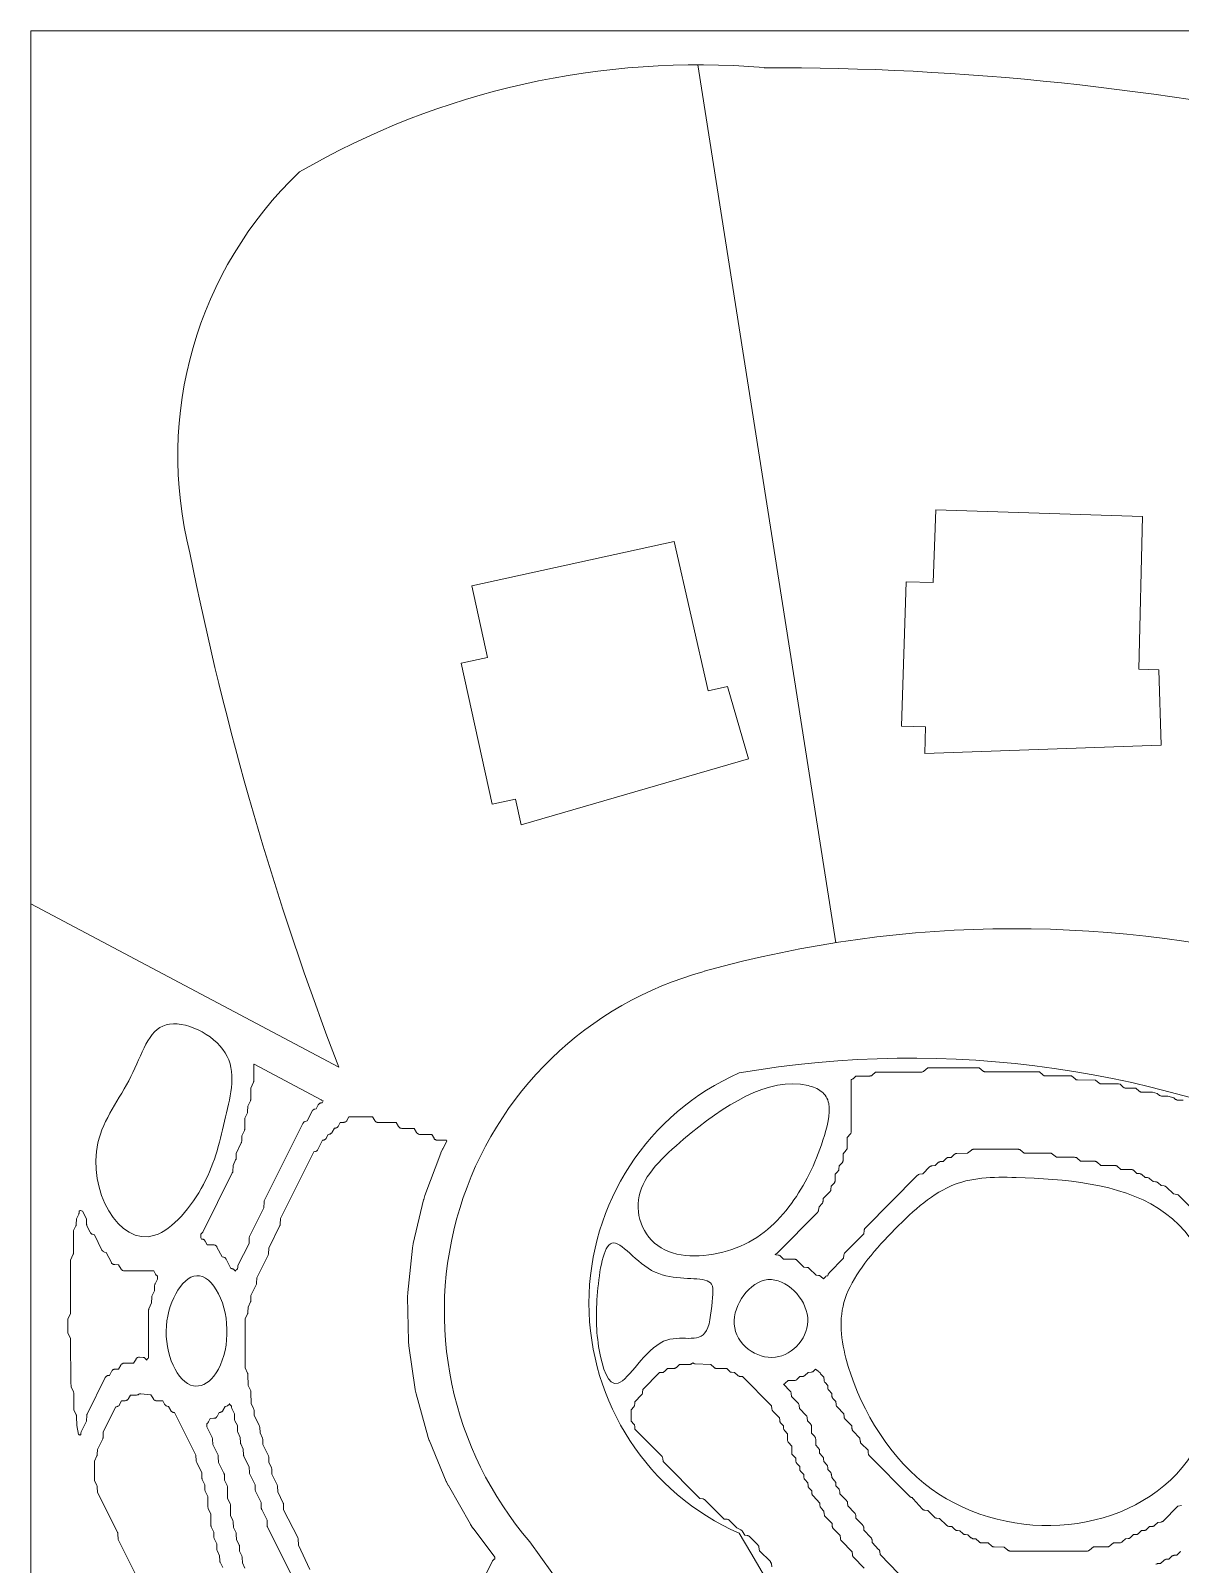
# Model space of a CAD drawing. Header units: inches. Extents: x 36 to 190, y -75 to 56.
# Drawn here: x 36.25 to 43.85, y 45.76 to 55.9 of the extents above; entities that cross this region are included whole.
import ezdxf

# ---------------------------------------------------------------- set-up
doc = ezdxf.new("R2010")
doc.units = ezdxf.units.IN
for name, color, linetype, lineweight in [('01_ORIGINAL_CAD', 7, 'Continuous', 20), ('02_APPROVED_PDF_OUTLINES', 7, 'Continuous', 15), ('03_ADDED_AREAS_SAME_COMPOSITION', 7, 'Continuous', 15)]:
    doc.layers.add(name, color=color, linetype=linetype, lineweight=lineweight)

# ---------------------------------------------------------------- blocks, each defined once
blk = doc.blocks.new('01_SCALLOP')
at = {"layer": '01_ORIGINAL_CAD'}
for p, q in [((36.248, 17.906), (36.248, 55.9)), ((36.248, 55.9), (71.442, 55.9))]:
    blk.add_line(p, q, dxfattribs=at)
for points in [[(40.658, 55.675), (41.569, 49.871)], [(38.284, 49.049), (36.248, 50.129)]]:
    blk.add_lwpolyline(points, dxfattribs=at)
for points in [[(43.572, 51.68), (43.598, 52.69), (42.23, 52.734), (42.214, 52.252), (42.035, 52.258), (42.004, 51.303), (42.163, 51.298), (42.158, 51.123), (43.721, 51.177), (43.704, 51.675)], [(40.725, 51.537), (40.502, 52.523), (39.164, 52.23), (39.268, 51.758), (39.093, 51.72), (39.298, 50.787), (39.453, 50.821), (39.491, 50.65), (40.993, 51.087), (40.853, 51.565)]]:
    blk.add_lwpolyline(points, close=True, dxfattribs=at)
blk.add_lwpolyline([(44.283, 37.084, 0.090917), (40.931, 45.968, -0.652582), (40.931, 49.011, -0.158741), (45.004, 48.425, -0.098355), (47.824, 46.203), (47.755, 46.078)], format="xyb", dxfattribs=at)
for centre, radius, start, end in [((40.658, 50.423), 5.252, 85.2142, 120.0956), ((41.139, 37.317), 18.339, 65.5622, 90.1344), ((39.813, 53.089), 2.593, 133.6015, 194.2753), ((57.911, 56.571), 21.019, 191.3089, 200.9684), ((42.751, 42.34), 7.624, 44.2289, 105.6047), ((41.312, 47.434), 2.33, 105.2161, 220.7715), ((22.064, 33.195), 21.619, 354.0583, 36.0319)]:
    blk.add_arc(centre, radius, start, end, dxfattribs=at)
at = {"layer": '02_APPROVED_PDF_OUTLINES'}
for points in [[(43.933, 48.105), (43.838, 48.201), (43.835, 48.203), (43.833, 48.205), (43.83, 48.206), (43.827, 48.207), (43.824, 48.208), (43.801, 48.211), (43.756, 48.257), (43.753, 48.259), (43.75, 48.261), (43.747, 48.262), (43.744, 48.263), (43.74, 48.264), (43.72, 48.266), (43.7, 48.285), (43.697, 48.287), (43.694, 48.289), (43.69, 48.291), (43.687, 48.292), (43.683, 48.292), (43.667, 48.293), (43.646, 48.312), (43.644, 48.314), (43.641, 48.316), (43.637, 48.318), (43.634, 48.318), (43.63, 48.319), (43.614, 48.32), (43.593, 48.339), (43.591, 48.341), (43.587, 48.343), (43.584, 48.344), (43.581, 48.345), (43.577, 48.346), (43.56, 48.346), (43.54, 48.366), (43.538, 48.368), (43.535, 48.369), (43.532, 48.371), (43.529, 48.372), (43.526, 48.372), (43.523, 48.372), (43.453, 48.373), (43.43, 48.394), (43.428, 48.396), (43.426, 48.397), (43.423, 48.398), (43.42, 48.399), (43.417, 48.4), (43.414, 48.4), (43.321, 48.4), (43.298, 48.421), (43.295, 48.422), (43.293, 48.424), (43.29, 48.425), (43.287, 48.426), (43.284, 48.427), (43.281, 48.427), (43.188, 48.427), (43.165, 48.447), (43.163, 48.449), (43.16, 48.451), (43.157, 48.452), (43.154, 48.453), (43.151, 48.453), (43.148, 48.454), (43.028, 48.454), (43.002, 48.475), (42.999, 48.477), (42.996, 48.478), (42.993, 48.48), (42.989, 48.48), (42.986, 48.481), (42.815, 48.48), (42.789, 48.502), (42.787, 48.504), (42.784, 48.505), (42.78, 48.506), (42.777, 48.507), (42.774, 48.507), (42.482, 48.507), (42.478, 48.507), (42.475, 48.506), (42.472, 48.505), (42.469, 48.503), (42.466, 48.501), (42.44, 48.48), (42.369, 48.479), (42.366, 48.479), (42.363, 48.478), (42.36, 48.477), (42.358, 48.476), (42.355, 48.474), (42.353, 48.472), (42.332, 48.453), (42.316, 48.452), (42.312, 48.452), (42.309, 48.451), (42.305, 48.449), (42.302, 48.447), (42.299, 48.445), (42.279, 48.426), (42.263, 48.425), (42.259, 48.425), (42.256, 48.424), (42.252, 48.422), (42.249, 48.421), (42.246, 48.418), (42.226, 48.399), (42.206, 48.397), (42.202, 48.396), (42.199, 48.395), (42.196, 48.394), (42.193, 48.392), (42.19, 48.39), (42.145, 48.344), (42.123, 48.341), (42.119, 48.34), (42.116, 48.339), (42.114, 48.338), (42.111, 48.336), (42.108, 48.334), (41.764, 47.985), (41.762, 47.982), (41.76, 47.98), (41.759, 47.977), (41.758, 47.974), (41.757, 47.97), (41.754, 47.947), (41.63, 47.821), (41.627, 47.819), (41.626, 47.816), (41.624, 47.813), (41.623, 47.809), (41.623, 47.806), (41.621, 47.786), (41.526, 47.689), (41.523, 47.686), (41.521, 47.683), (41.52, 47.68), (41.519, 47.676), (41.518, 47.672), (41.516, 47.671), (41.513, 47.671), (41.51, 47.67), (41.507, 47.668), (41.504, 47.667), (41.502, 47.664), (41.488, 47.65), (41.471, 47.666), (41.468, 47.668), (41.465, 47.67), (41.462, 47.672), (41.458, 47.673), (41.455, 47.673), (41.439, 47.674), (41.394, 47.718), (41.392, 47.72), (41.389, 47.722), (41.386, 47.724), (41.382, 47.725), (41.379, 47.725), (41.359, 47.727), (41.312, 47.773), (41.309, 47.775), (41.307, 47.777), (41.304, 47.778), (41.301, 47.779), (41.298, 47.78), (41.295, 47.78), (41.225, 47.781), (41.205, 47.8), (41.203, 47.802), (41.199, 47.804), (41.196, 47.806), (41.193, 47.807), (41.189, 47.807), (41.173, 47.808), (41.169, 47.812), (41.169, 47.813), (41.171, 47.814), (41.174, 47.814), (41.177, 47.816), (41.18, 47.817), (41.182, 47.819), (41.184, 47.821), (41.449, 48.089), (41.451, 48.092), (41.453, 48.094), (41.454, 48.097), (41.455, 48.1), (41.456, 48.103), (41.459, 48.127), (41.479, 48.148), (41.481, 48.151), (41.483, 48.154), (41.485, 48.157), (41.485, 48.161), (41.486, 48.164), (41.487, 48.181), (41.53, 48.226), (41.533, 48.228), (41.534, 48.231), (41.536, 48.235), (41.537, 48.238), (41.537, 48.241), (41.539, 48.262), (41.559, 48.283), (41.561, 48.285), (41.562, 48.287), (41.563, 48.29), (41.564, 48.293), (41.565, 48.296), (41.565, 48.299), (41.566, 48.342), (41.583, 48.36), (41.585, 48.363), (41.587, 48.366), (41.589, 48.369), (41.59, 48.372), (41.59, 48.375), (41.592, 48.396), (41.611, 48.417), (41.613, 48.419), (41.615, 48.422), (41.616, 48.424), (41.617, 48.427), (41.618, 48.43), (41.618, 48.433), (41.619, 48.477), (41.639, 48.501), (41.641, 48.504), (41.643, 48.507), (41.644, 48.51), (41.645, 48.514), (41.645, 48.517), (41.645, 48.585), (41.666, 48.608), (41.668, 48.611), (41.669, 48.614), (41.671, 48.618), (41.671, 48.621), (41.672, 48.625), (41.671, 48.966), (41.673, 48.967), (41.676, 48.968), (41.679, 48.969), (41.681, 48.971), (41.684, 48.973), (41.701, 48.99), (41.794, 48.99), (41.797, 48.991), (41.799, 48.991), (41.802, 48.992), (41.805, 48.993), (41.808, 48.995), (41.81, 48.997), (41.833, 49.017), (42.136, 49.017), (42.139, 49.017), (42.142, 49.018), (42.146, 49.019), (42.149, 49.021), (42.151, 49.023), (42.177, 49.044), (42.518, 49.044), (42.544, 49.023), (42.547, 49.021), (42.55, 49.02), (42.553, 49.019), (42.557, 49.018), (42.56, 49.018), (42.916, 49.018), (42.939, 48.998), (42.941, 48.996), (42.944, 48.994), (42.947, 48.993), (42.949, 48.992), (42.952, 48.992), (42.955, 48.991), (43.128, 48.991), (43.151, 48.971), (43.154, 48.969), (43.156, 48.968), (43.159, 48.966), (43.162, 48.965), (43.165, 48.965), (43.168, 48.965), (43.286, 48.964), (43.311, 48.944), (43.314, 48.942), (43.317, 48.94), (43.32, 48.939), (43.324, 48.938), (43.327, 48.938), (43.438, 48.938), (43.449, 48.936), (43.47, 48.917), (43.473, 48.915), (43.476, 48.913), (43.479, 48.912), (43.483, 48.911), (43.486, 48.911), (43.553, 48.911), (43.576, 48.891), (43.579, 48.889), (43.581, 48.887), (43.584, 48.886), (43.587, 48.885), (43.59, 48.885), (43.593, 48.884), (43.664, 48.884), (43.694, 48.876), (43.71, 48.863), (43.712, 48.861), (43.715, 48.86), (43.719, 48.859), (43.722, 48.858), (43.725, 48.858), (43.765, 48.857), (43.803, 48.847), (43.816, 48.836), (43.819, 48.835), (43.822, 48.833), (43.825, 48.832), (43.828, 48.831), (43.832, 48.831), (43.865, 48.831)], [(43.85, 45.847), (43.847, 45.845), (43.844, 45.843), (43.824, 45.824), (43.807, 45.823), (43.804, 45.822), (43.8, 45.822), (43.797, 45.82), (43.794, 45.818), (43.791, 45.816), (43.771, 45.797), (43.754, 45.796), (43.751, 45.796), (43.747, 45.795), (43.744, 45.793), (43.741, 45.791), (43.738, 45.789), (43.717, 45.769), (43.697, 45.768), (43.694, 45.767), (43.691, 45.766), (43.687, 45.765), (43.685, 45.763)], [(41.985, 45.703), (41.862, 45.827), (41.86, 45.847), (41.86, 45.85), (41.859, 45.853), (41.858, 45.857), (41.856, 45.859), (41.853, 45.862), (41.809, 45.907), (41.809, 45.924), (41.808, 45.927), (41.808, 45.929), (41.807, 45.932), (41.805, 45.935), (41.804, 45.937), (41.802, 45.94), (41.756, 45.988), (41.754, 46.008), (41.753, 46.011), (41.752, 46.014), (41.751, 46.017), (41.749, 46.02), (41.747, 46.023), (41.703, 46.068), (41.701, 46.088), (41.7, 46.092), (41.699, 46.095), (41.698, 46.098), (41.696, 46.101), (41.694, 46.103), (41.649, 46.149), (41.648, 46.169), (41.647, 46.172), (41.646, 46.175), (41.645, 46.178), (41.643, 46.181), (41.64, 46.184), (41.596, 46.229), (41.596, 46.245), (41.595, 46.249), (41.594, 46.252), (41.593, 46.256), (41.591, 46.259), (41.589, 46.261), (41.57, 46.282), (41.569, 46.299), (41.569, 46.303), (41.568, 46.306), (41.566, 46.309), (41.565, 46.312), (41.562, 46.315), (41.543, 46.336), (41.541, 46.356), (41.54, 46.36), (41.539, 46.363), (41.538, 46.366), (41.536, 46.369), (41.534, 46.372), (41.517, 46.39), (41.516, 46.406), (41.515, 46.41), (41.514, 46.413), (41.513, 46.417), (41.511, 46.42), (41.509, 46.422), (41.49, 46.443), (41.489, 46.46), (41.489, 46.464), (41.488, 46.467), (41.486, 46.47), (41.485, 46.473), (41.482, 46.476), (41.463, 46.497), (41.461, 46.517), (41.461, 46.521), (41.46, 46.524), (41.458, 46.527), (41.456, 46.53), (41.454, 46.533), (41.437, 46.55), (41.437, 46.591), (41.436, 46.594), (41.436, 46.598), (41.434, 46.601), (41.433, 46.604), (41.43, 46.607), (41.41, 46.63), (41.409, 46.674), (41.409, 46.677), (41.408, 46.68), (41.407, 46.683), (41.406, 46.686), (41.404, 46.688), (41.402, 46.691), (41.383, 46.712), (41.381, 46.732), (41.38, 46.735), (41.379, 46.739), (41.378, 46.742), (41.376, 46.745), (41.374, 46.747), (41.33, 46.793), (41.328, 46.813), (41.327, 46.816), (41.326, 46.819), (41.325, 46.822), (41.323, 46.825), (41.321, 46.828), (41.276, 46.873), (41.275, 46.893), (41.274, 46.896), (41.273, 46.9), (41.272, 46.903), (41.27, 46.906), (41.267, 46.908), (41.224, 46.953), (41.224, 46.953), (41.225, 46.953), (41.228, 46.954), (41.231, 46.956), (41.234, 46.958), (41.236, 46.96), (41.254, 46.977), (41.296, 46.978), (41.299, 46.978), (41.302, 46.979), (41.305, 46.98), (41.308, 46.981), (41.311, 46.983), (41.313, 46.985), (41.333, 47.004), (41.35, 47.005), (41.353, 47.005), (41.357, 47.006), (41.36, 47.008), (41.363, 47.009), (41.366, 47.012), (41.387, 47.031), (41.407, 47.033), (41.41, 47.034), (41.413, 47.035), (41.417, 47.036), (41.419, 47.038), (41.422, 47.04), (41.436, 47.054), (41.453, 47.039), (41.455, 47.036), (41.458, 47.035), (41.461, 47.033), (41.465, 47.032), (41.465, 47.032), (41.466, 47.029), (41.467, 47.026), (41.468, 47.023), (41.47, 47.02), (41.472, 47.018), (41.49, 47), (41.492, 46.98), (41.492, 46.976), (41.493, 46.973), (41.494, 46.97), (41.496, 46.967), (41.499, 46.964), (41.516, 46.946), (41.517, 46.93), (41.517, 46.926), (41.518, 46.923), (41.519, 46.919), (41.521, 46.916), (41.523, 46.914), (41.543, 46.893), (41.543, 46.876), (41.544, 46.872), (41.545, 46.869), (41.546, 46.866), (41.548, 46.863), (41.55, 46.86), (41.57, 46.839), (41.571, 46.819), (41.572, 46.815), (41.573, 46.812), (41.574, 46.809), (41.576, 46.806), (41.579, 46.803), (41.623, 46.758), (41.625, 46.738), (41.625, 46.735), (41.626, 46.731), (41.628, 46.728), (41.63, 46.725), (41.632, 46.723), (41.676, 46.678), (41.676, 46.661), (41.677, 46.658), (41.677, 46.655), (41.678, 46.653), (41.68, 46.65), (41.681, 46.647), (41.683, 46.645), (41.729, 46.597), (41.731, 46.577), (41.732, 46.574), (41.733, 46.571), (41.734, 46.567), (41.736, 46.564), (41.738, 46.562), (41.783, 46.517), (41.784, 46.497), (41.785, 46.493), (41.786, 46.49), (41.787, 46.487), (41.789, 46.484), (41.792, 46.481), (42.059, 46.211), (42.062, 46.209), (42.065, 46.207), (42.068, 46.205), (42.071, 46.204), (42.075, 46.204), (42.076, 46.204), (42.076, 46.203), (42.077, 46.2), (42.079, 46.198), (42.081, 46.195), (42.141, 46.129), (42.143, 46.127), (42.145, 46.125), (42.148, 46.124), (42.151, 46.123), (42.154, 46.122), (42.157, 46.121), (42.177, 46.119), (42.221, 46.075), (42.224, 46.073), (42.227, 46.071), (42.23, 46.069), (42.233, 46.068), (42.237, 46.068), (42.256, 46.066), (42.301, 46.021), (42.304, 46.019), (42.307, 46.017), (42.31, 46.016), (42.313, 46.015), (42.316, 46.014), (42.336, 46.012), (42.357, 45.993), (42.36, 45.99), (42.363, 45.988), (42.366, 45.987), (42.37, 45.986), (42.373, 45.986), (42.39, 45.985), (42.41, 45.966), (42.413, 45.963), (42.416, 45.962), (42.419, 45.96), (42.423, 45.959), (42.426, 45.959), (42.443, 45.958), (42.463, 45.939), (42.466, 45.937), (42.469, 45.935), (42.473, 45.933), (42.476, 45.932), (42.48, 45.932), (42.496, 45.931), (42.517, 45.912), (42.519, 45.91), (42.522, 45.908), (42.524, 45.907), (42.527, 45.906), (42.53, 45.906), (42.533, 45.905), (42.577, 45.904), (42.6, 45.884), (42.602, 45.882), (42.605, 45.881), (42.607, 45.879), (42.61, 45.878), (42.613, 45.878), (42.616, 45.878), (42.683, 45.877), (42.706, 45.857), (42.708, 45.855), (42.711, 45.854), (42.714, 45.852), (42.717, 45.852), (42.72, 45.851), (42.723, 45.851), (43.23, 45.851), (43.233, 45.851), (43.237, 45.852), (43.24, 45.853), (43.243, 45.855), (43.246, 45.857), (43.272, 45.878), (43.366, 45.878), (43.369, 45.878), (43.372, 45.879), (43.374, 45.88), (43.377, 45.881), (43.38, 45.883), (43.382, 45.885), (43.405, 45.905), (43.448, 45.906), (43.452, 45.906), (43.455, 45.907), (43.457, 45.908), (43.46, 45.909), (43.463, 45.911), (43.465, 45.913), (43.485, 45.932), (43.502, 45.933), (43.506, 45.933), (43.509, 45.934), (43.512, 45.936), (43.515, 45.937), (43.518, 45.94), (43.538, 45.959), (43.555, 45.96), (43.559, 45.96), (43.562, 45.961), (43.565, 45.962), (43.568, 45.964), (43.571, 45.967), (43.591, 45.986), (43.608, 45.987), (43.612, 45.987), (43.615, 45.988), (43.618, 45.989), (43.621, 45.991), (43.624, 45.993), (43.644, 46.013), (43.661, 46.013), (43.665, 46.014), (43.668, 46.015), (43.671, 46.016), (43.675, 46.018), (43.677, 46.02), (43.698, 46.04), (43.718, 46.042), (43.721, 46.042), (43.725, 46.043), (43.728, 46.045), (43.731, 46.047), (43.733, 46.049), (43.831, 46.148), (43.854, 46.151)], [(41.146, 45.746), (41.144, 45.766), (41.143, 45.769), (41.142, 45.772), (41.141, 45.775), (41.139, 45.778), (41.137, 45.781), (41.065, 45.853), (41.062, 45.876), (41.061, 45.88), (41.06, 45.883), (41.059, 45.886), (41.057, 45.888), (41.055, 45.891), (41, 45.946), (40.997, 45.949), (40.994, 45.95), (40.991, 45.952), (40.988, 45.953), (40.984, 45.953), (40.968, 45.955), (40.952, 45.981), (40.95, 45.984), (40.948, 45.987), (40.945, 45.989), (40.942, 45.991), (40.915, 46.005), (40.867, 46.053), (40.864, 46.056), (40.861, 46.058), (40.858, 46.059), (40.855, 46.06), (40.851, 46.061), (40.832, 46.062), (40.707, 46.188), (40.705, 46.19), (40.702, 46.192), (40.698, 46.193), (40.695, 46.194), (40.692, 46.195), (40.672, 46.197), (40.428, 46.443), (40.426, 46.463), (40.425, 46.466), (40.424, 46.47), (40.423, 46.473), (40.421, 46.476), (40.419, 46.478), (40.242, 46.657), (40.241, 46.674), (40.241, 46.677), (40.24, 46.681), (40.238, 46.684), (40.237, 46.687), (40.234, 46.69), (40.216, 46.71), (40.216, 46.785), (40.234, 46.805), (40.236, 46.808), (40.238, 46.811), (40.24, 46.814), (40.24, 46.818), (40.241, 46.821), (40.242, 46.838), (40.285, 46.883), (40.288, 46.886), (40.289, 46.888), (40.291, 46.892), (40.292, 46.895), (40.292, 46.898), (40.294, 46.918), (40.405, 47.03), (40.421, 47.031), (40.424, 47.031), (40.428, 47.032), (40.431, 47.034), (40.434, 47.036), (40.437, 47.038), (40.457, 47.057), (40.5, 47.058), (40.503, 47.058), (40.506, 47.059), (40.509, 47.06), (40.512, 47.061), (40.514, 47.063), (40.517, 47.065), (40.536, 47.084), (40.603, 47.084), (40.606, 47.084), (40.61, 47.085), (40.613, 47.086), (40.616, 47.088), (40.619, 47.09), (40.625, 47.095), (40.627, 47.093), (40.629, 47.092), (40.632, 47.09), (40.635, 47.089), (40.638, 47.088), (40.641, 47.088), (40.743, 47.084), (40.766, 47.064), (40.768, 47.062), (40.771, 47.06), (40.774, 47.059), (40.776, 47.058), (40.779, 47.057), (40.782, 47.057), (40.849, 47.057), (40.866, 47.04), (40.868, 47.038), (40.871, 47.036), (40.874, 47.034), (40.878, 47.033), (40.881, 47.033), (40.901, 47.031), (40.922, 47.011), (40.925, 47.009), (40.928, 47.007), (40.931, 47.006), (40.934, 47.005), (40.938, 47.005), (40.954, 47.004), (41.145, 46.811), (41.147, 46.791), (41.147, 46.788), (41.148, 46.785), (41.15, 46.782), (41.152, 46.779), (41.154, 46.776), (41.198, 46.731), (41.199, 46.715), (41.199, 46.711), (41.2, 46.708), (41.201, 46.704), (41.203, 46.701), (41.205, 46.699), (41.224, 46.678), (41.225, 46.661), (41.226, 46.657), (41.227, 46.654), (41.228, 46.651), (41.23, 46.648), (41.232, 46.645), (41.251, 46.625), (41.251, 46.584), (41.251, 46.581), (41.252, 46.577), (41.253, 46.574), (41.255, 46.571), (41.257, 46.568), (41.278, 46.545), (41.279, 46.501), (41.279, 46.498), (41.279, 46.495), (41.28, 46.492), (41.282, 46.489), (41.283, 46.486), (41.285, 46.484), (41.305, 46.464), (41.305, 46.446), (41.306, 46.443), (41.307, 46.439), (41.308, 46.436), (41.31, 46.433), (41.312, 46.43), (41.331, 46.41), (41.332, 46.393), (41.332, 46.389), (41.333, 46.386), (41.335, 46.383), (41.336, 46.379), (41.339, 46.377), (41.358, 46.356), (41.359, 46.339), (41.359, 46.336), (41.36, 46.332), (41.361, 46.329), (41.363, 46.326), (41.365, 46.323), (41.385, 46.302), (41.387, 46.282), (41.387, 46.278), (41.388, 46.275), (41.39, 46.272), (41.391, 46.269), (41.394, 46.266), (41.411, 46.249), (41.412, 46.232), (41.412, 46.229), (41.413, 46.226), (41.414, 46.223), (41.415, 46.22), (41.417, 46.218), (41.419, 46.215), (41.464, 46.168), (41.465, 46.151), (41.466, 46.148), (41.466, 46.144), (41.468, 46.141), (41.47, 46.138), (41.472, 46.135), (41.491, 46.114), (41.493, 46.094), (41.494, 46.091), (41.495, 46.087), (41.496, 46.084), (41.498, 46.081), (41.5, 46.079), (41.545, 46.033), (41.546, 46.013), (41.547, 46.01), (41.548, 46.007), (41.549, 46.004), (41.551, 46.001), (41.554, 45.998), (41.598, 45.953), (41.6, 45.933), (41.6, 45.93), (41.601, 45.926), (41.603, 45.923), (41.605, 45.92), (41.607, 45.918), (41.678, 45.846), (41.68, 45.826), (41.68, 45.822), (41.681, 45.819), (41.683, 45.816), (41.684, 45.813), (41.687, 45.81), (41.758, 45.738)]]:
    blk.add_lwpolyline(points, dxfattribs=at)
for points, knots in [([(41.386, 48.927), (41.418, 48.92), (41.45, 48.908), (41.474, 48.889), (41.499, 48.869), (41.516, 48.842), (41.523, 48.808), (41.537, 48.741), (41.513, 48.65), (41.485, 48.566), (41.433, 48.406), (41.364, 48.268), (41.277, 48.149), (41.184, 48.021), (41.07, 47.915), (40.911, 47.854), (40.76, 47.796), (40.569, 47.778), (40.44, 47.841), (40.305, 47.907), (40.24, 48.061), (40.269, 48.198), (40.299, 48.337), (40.428, 48.458), (40.564, 48.573), (40.828, 48.795), (41.124, 48.991), (41.386, 48.927)], [0, 0, 0, 0, 0.030727, 0.030727, 0.030727, 0.06302, 0.06302, 0.06302, 0.126943, 0.126943, 0.126943, 0.247056, 0.247056, 0.247056, 0.374817, 0.374817, 0.374817, 0.495961, 0.495961, 0.495961, 0.622813, 0.622813, 0.622813, 0.751374, 0.751374, 0.751374, 1, 1, 1, 1]), ([(42.152, 46.299), (41.894, 46.507), (41.713, 46.832), (41.637, 47.125), (41.599, 47.27), (41.587, 47.408), (41.641, 47.546), (41.694, 47.685), (41.813, 47.825), (41.937, 47.954), (42.062, 48.083), (42.191, 48.202), (42.327, 48.262), (42.462, 48.322), (42.604, 48.324), (42.762, 48.32), (43.071, 48.311), (43.446, 48.281), (43.702, 48.116), (44.227, 47.778), (44.256, 46.874), (43.859, 46.402), (43.468, 45.935), (42.661, 45.889), (42.152, 46.299)], [0, 0, 0, 0, 0.125755, 0.125755, 0.125755, 0.188473, 0.188473, 0.188473, 0.251474, 0.251474, 0.251474, 0.314646, 0.314646, 0.314646, 0.377599, 0.377599, 0.377599, 0.500406, 0.500406, 0.500406, 0.751841, 0.751841, 0.751841, 1, 1, 1, 1]), ([(40.09, 47.886), (40.151, 47.904), (40.248, 47.753), (40.376, 47.694), (40.497, 47.638), (40.647, 47.664), (40.719, 47.637), (40.736, 47.63), (40.749, 47.62), (40.754, 47.602), (40.76, 47.584), (40.757, 47.558), (40.754, 47.524), (40.748, 47.456), (40.742, 47.357), (40.715, 47.308), (40.665, 47.216), (40.542, 47.287), (40.431, 47.237), (40.31, 47.182), (40.202, 46.984), (40.13, 46.96), (40.064, 46.938), (40.027, 47.065), (40.006, 47.18), (39.984, 47.305), (39.982, 47.418), (39.995, 47.565), (40.007, 47.702), (40.033, 47.869), (40.09, 47.886)], [0, 0, 0, 0, 0.128796, 0.128796, 0.128796, 0.25122, 0.25122, 0.25122, 0.281825, 0.281825, 0.281825, 0.313677, 0.313677, 0.313677, 0.379042, 0.379042, 0.379042, 0.498507, 0.498507, 0.498507, 0.628566, 0.628566, 0.628566, 0.748292, 0.748292, 0.748292, 0.878438, 0.878438, 0.878438, 1, 1, 1, 1]), ([(41.121, 47.645), (41.241, 47.655), (41.373, 47.521), (41.384, 47.394), (41.396, 47.267), (41.289, 47.146), (41.17, 47.132), (41.045, 47.116), (40.907, 47.218), (40.898, 47.351), (40.89, 47.478), (41, 47.634), (41.121, 47.645)], [0, 0, 0, 0, 0.247301, 0.247301, 0.247301, 0.493742, 0.493742, 0.493742, 0.75252, 0.75252, 0.75252, 1, 1, 1, 1])]:
    blk.add_open_spline(points, degree=3, knots=knots, dxfattribs=at)
at = {"layer": '03_ADDED_AREAS_SAME_COMPOSITION'}
for points in [[(37.599, 47.7), (37.597, 47.705), (37.595, 47.707), (37.593, 47.71), (37.591, 47.712), (37.588, 47.714), (37.586, 47.715), (37.583, 47.716), (37.58, 47.717), (37.577, 47.718), (37.571, 47.718), (37.54, 47.78), (37.538, 47.783), (37.536, 47.786), (37.534, 47.788), (37.531, 47.79), (37.528, 47.791), (37.525, 47.793), (37.522, 47.793), (37.513, 47.795), (37.479, 47.86), (37.478, 47.863), (37.476, 47.866), (37.473, 47.868), (37.47, 47.87), (37.468, 47.872), (37.464, 47.873), (37.461, 47.874), (37.458, 47.874), (37.414, 47.875), (37.401, 47.9), (37.399, 47.902), (37.397, 47.905), (37.395, 47.907), (37.393, 47.909), (37.39, 47.91), (37.387, 47.912), (37.384, 47.912), (37.381, 47.913), (37.376, 47.913), (37.372, 47.922), (37.372, 47.946), (37.372, 47.946), (37.375, 47.948), (37.378, 47.949), (37.38, 47.951), (37.382, 47.954), (37.384, 47.956), (37.385, 47.959), (37.58, 48.35), (37.582, 48.353), (37.583, 48.356), (37.583, 48.359), (37.586, 48.4), (37.602, 48.436), (37.604, 48.439), (37.605, 48.442), (37.605, 48.446), (37.606, 48.479), (37.64, 48.549), (37.642, 48.552), (37.642, 48.555), (37.643, 48.559), (37.644, 48.596), (37.661, 48.631), (37.662, 48.635), (37.663, 48.638), (37.663, 48.642), (37.664, 48.713), (37.679, 48.744), (37.68, 48.748), (37.681, 48.751), (37.682, 48.754), (37.683, 48.791), (37.7, 48.827), (37.701, 48.83), (37.702, 48.834), (37.702, 48.837), (37.703, 48.91), (37.72, 48.949), (37.721, 48.952), (37.722, 48.955), (37.722, 48.959), (37.722, 49.066), (37.724, 49.069), (38.169, 48.833), (38.17, 48.832), (38.181, 48.827), (38.174, 48.814), (38.169, 48.813), (38.166, 48.813), (38.163, 48.812), (38.16, 48.811), (38.157, 48.809), (38.155, 48.807), (38.152, 48.805), (38.15, 48.803), (38.149, 48.8), (38.135, 48.773), (38.126, 48.772), (38.122, 48.771), (38.119, 48.77), (38.116, 48.768), (38.114, 48.766), (38.111, 48.764), (38.109, 48.761), (38.108, 48.758), (38.075, 48.694), (38.063, 48.69), (38.06, 48.689), (38.056, 48.687), (38.054, 48.685), (38.051, 48.683), (38.049, 48.68), (38.047, 48.677), (37.794, 48.169), (37.792, 48.166), (37.792, 48.162), (37.791, 48.159), (37.788, 48.119), (37.695, 47.931), (37.694, 47.927), (37.693, 47.924), (37.692, 47.921), (37.691, 47.884), (37.618, 47.738), (37.617, 47.736), (37.616, 47.733), (37.616, 47.73), (37.614, 47.714), (37.613, 47.714), (37.61, 47.712), (37.607, 47.71), (37.605, 47.708), (37.602, 47.705), (37.601, 47.702)], [(36.563, 46.621), (36.552, 46.68), (36.551, 46.741), (36.551, 46.745), (36.55, 46.748), (36.549, 46.752), (36.534, 46.784), (36.532, 46.894), (36.532, 46.897), (36.531, 46.9), (36.53, 46.903), (36.516, 46.936), (36.513, 46.966), (36.512, 47.245), (36.512, 47.249), (36.511, 47.252), (36.51, 47.255), (36.493, 47.294), (36.493, 47.383), (36.51, 47.422), (36.511, 47.425), (36.512, 47.429), (36.512, 47.432), (36.512, 47.774), (36.529, 47.813), (36.53, 47.816), (36.531, 47.82), (36.531, 47.823), (36.531, 47.969), (36.546, 48), (36.548, 48.003), (36.549, 48.006), (36.549, 48.01), (36.55, 48.047), (36.566, 48.078), (36.567, 48.081), (36.568, 48.084), (36.568, 48.088), (36.569, 48.098), (36.571, 48.099), (36.574, 48.101), (36.575, 48.102), (36.578, 48.101), (36.59, 48.097), (36.616, 48.047), (36.617, 48.01), (36.618, 48.006), (36.619, 48.003), (36.62, 48), (36.641, 47.958), (36.643, 47.955), (36.645, 47.952), (36.647, 47.949), (36.65, 47.947), (36.653, 47.946), (36.656, 47.945), (36.669, 47.941), (36.719, 47.84), (36.721, 47.837), (36.723, 47.835), (36.726, 47.832), (36.728, 47.83), (36.731, 47.829), (36.735, 47.827), (36.747, 47.824), (36.782, 47.757), (36.783, 47.754), (36.785, 47.752), (36.788, 47.749), (36.79, 47.748), (36.793, 47.746), (36.796, 47.745), (36.8, 47.744), (36.803, 47.744), (36.828, 47.743), (36.846, 47.715), (36.847, 47.712), (36.85, 47.71), (36.852, 47.708), (36.855, 47.706), (36.857, 47.705), (36.861, 47.704), (36.864, 47.703), (36.867, 47.703), (37.062, 47.703), (37.073, 47.682), (37.074, 47.679), (37.076, 47.676), (37.078, 47.674), (37.081, 47.672), (37.083, 47.671), (37.085, 47.67), (37.085, 47.648), (37.07, 47.617), (37.068, 47.614), (37.068, 47.61), (37.067, 47.607), (37.066, 47.57), (37.05, 47.539), (37.049, 47.535), (37.048, 47.532), (37.048, 47.529), (37.046, 47.491), (37.029, 47.452), (37.028, 47.448), (37.027, 47.445), (37.027, 47.441), (37.027, 47.126), (37.024, 47.125), (37.021, 47.123), (37.019, 47.121), (37.017, 47.118), (37.015, 47.115), (37.014, 47.112), (37.011, 47.117), (37.009, 47.12), (37.007, 47.122), (37.005, 47.125), (37.002, 47.126), (37, 47.128), (36.997, 47.129), (36.994, 47.13), (36.991, 47.13), (36.967, 47.132), (36.963, 47.132), (36.96, 47.132), (36.957, 47.131), (36.954, 47.129), (36.951, 47.128), (36.948, 47.125), (36.946, 47.123), (36.944, 47.12), (36.927, 47.093), (36.865, 47.092), (36.862, 47.092), (36.859, 47.092), (36.856, 47.09), (36.853, 47.089), (36.85, 47.087), (36.847, 47.085), (36.845, 47.083), (36.844, 47.08), (36.829, 47.054), (36.806, 47.053), (36.803, 47.053), (36.8, 47.052), (36.797, 47.051), (36.794, 47.05), (36.791, 47.048), (36.789, 47.046), (36.787, 47.043), (36.785, 47.041), (36.769, 47.012), (36.759, 47.01), (36.756, 47.01), (36.753, 47.008), (36.75, 47.007), (36.747, 47.005), (36.745, 47.002), (36.743, 47), (36.741, 46.997), (36.623, 46.759), (36.621, 46.756), (36.62, 46.753), (36.62, 46.75), (36.617, 46.709), (36.582, 46.639), (36.581, 46.636), (36.58, 46.632), (36.58, 46.629), (36.579, 46.619), (36.577, 46.618), (36.575, 46.616), (36.575, 46.616), (36.572, 46.618), (36.569, 46.62), (36.565, 46.621)]]:
    blk.add_lwpolyline(points, close=True, dxfattribs=at)
for points in [[(38.094, 45.729), (38.018, 45.89), (38.015, 45.931), (38.015, 45.934), (38.014, 45.937), (38.013, 45.94), (37.92, 46.124), (37.92, 46.157), (37.919, 46.161), (37.919, 46.164), (37.917, 46.168), (37.881, 46.242), (37.879, 46.279), (37.879, 46.282), (37.878, 46.286), (37.877, 46.289), (37.842, 46.359), (37.841, 46.392), (37.841, 46.395), (37.84, 46.399), (37.839, 46.402), (37.822, 46.437), (37.821, 46.474), (37.82, 46.478), (37.819, 46.481), (37.818, 46.484), (37.783, 46.554), (37.783, 46.587), (37.782, 46.591), (37.781, 46.594), (37.78, 46.597), (37.764, 46.632), (37.762, 46.67), (37.761, 46.673), (37.761, 46.676), (37.759, 46.68), (37.724, 46.75), (37.724, 46.782), (37.723, 46.786), (37.723, 46.789), (37.721, 46.793), (37.705, 46.827), (37.704, 46.899), (37.704, 46.903), (37.703, 46.906), (37.702, 46.91), (37.685, 46.945), (37.684, 47.017), (37.684, 47.02), (37.683, 47.024), (37.682, 47.027), (37.666, 47.062), (37.665, 47.385), (37.682, 47.419), (37.683, 47.422), (37.684, 47.426), (37.684, 47.429), (37.685, 47.462), (37.701, 47.497), (37.702, 47.501), (37.703, 47.504), (37.703, 47.508), (37.704, 47.54), (37.739, 47.611), (37.74, 47.614), (37.741, 47.617), (37.741, 47.621), (37.743, 47.657), (37.817, 47.806), (37.818, 47.809), (37.819, 47.813), (37.819, 47.816), (37.821, 47.853), (37.895, 48.002), (37.896, 48.005), (37.897, 48.008), (37.897, 48.012), (37.899, 48.049), (38.119, 48.489), (38.127, 48.491), (38.131, 48.492), (38.134, 48.493), (38.137, 48.494), (38.139, 48.496), (38.142, 48.499), (38.144, 48.501), (38.145, 48.504), (38.176, 48.566), (38.182, 48.567), (38.185, 48.567), (38.188, 48.568), (38.191, 48.569), (38.193, 48.571), (38.196, 48.573), (38.198, 48.575), (38.2, 48.577), (38.202, 48.58), (38.215, 48.605), (38.221, 48.606), (38.224, 48.606), (38.227, 48.607), (38.23, 48.608), (38.232, 48.61), (38.235, 48.612), (38.237, 48.614), (38.239, 48.616), (38.241, 48.619), (38.255, 48.646), (38.264, 48.647), (38.267, 48.648), (38.27, 48.649), (38.273, 48.651), (38.276, 48.653), (38.278, 48.655), (38.28, 48.658), (38.282, 48.661), (38.293, 48.683), (38.317, 48.684), (38.321, 48.685), (38.324, 48.685), (38.327, 48.686), (38.33, 48.688), (38.332, 48.69), (38.335, 48.692), (38.337, 48.695), (38.338, 48.697), (38.351, 48.722), (38.508, 48.722), (38.523, 48.696), (38.524, 48.693), (38.527, 48.691), (38.529, 48.688), (38.532, 48.687), (38.535, 48.685), (38.538, 48.684), (38.541, 48.683), (38.544, 48.683), (38.664, 48.683), (38.679, 48.657), (38.681, 48.654), (38.683, 48.652), (38.685, 48.65), (38.688, 48.648), (38.691, 48.646), (38.694, 48.645), (38.697, 48.645), (38.701, 48.644), (38.782, 48.644), (38.799, 48.617), (38.801, 48.614), (38.803, 48.612), (38.805, 48.61), (38.808, 48.608), (38.811, 48.607), (38.814, 48.606), (38.817, 48.605), (38.82, 48.605), (38.899, 48.605), (38.914, 48.579), (38.915, 48.576), (38.918, 48.574), (38.92, 48.572), (38.923, 48.57), (38.926, 48.568), (38.929, 48.567), (38.932, 48.567), (38.935, 48.567), (38.996, 48.566), (38.999, 48.56), (38.972, 48.509), (38.971, 48.507), (38.96, 48.482), (38.959, 48.48), (38.854, 48.202), (38.854, 48.201), (38.846, 48.174), (38.845, 48.172), (38.776, 47.883), (38.776, 47.881), (38.771, 47.854), (38.771, 47.852), (38.74, 47.56), (38.74, 47.558), (38.739, 47.53), (38.739, 47.529), (38.745, 47.237), (38.745, 47.236), (38.747, 47.208), (38.747, 47.207), (38.789, 46.919), (38.789, 46.917), (38.795, 46.89), (38.795, 46.889), (38.873, 46.609), (38.873, 46.607), (38.882, 46.581), (38.883, 46.58), (38.995, 46.31), (38.996, 46.309), (39.008, 46.284), (39.009, 46.283), (39.155, 46.028), (39.156, 46.026), (39.171, 46.003), (39.172, 46.002), (39.316, 45.811), (39.316, 45.799), (39.314, 45.798), (39.311, 45.797), (39.309, 45.795), (39.306, 45.793), (39.304, 45.791), (39.302, 45.789), (39.301, 45.786), (39.193, 45.569)], [(37.007, 45.566), (36.826, 45.928), (36.824, 45.964), (36.824, 45.968), (36.823, 45.971), (36.822, 45.974), (36.689, 46.24), (36.688, 46.273), (36.688, 46.276), (36.687, 46.28), (36.686, 46.283), (36.67, 46.317), (36.67, 46.445), (36.686, 46.479), (36.687, 46.483), (36.688, 46.486), (36.688, 46.49), (36.689, 46.522), (36.724, 46.593), (36.725, 46.596), (36.726, 46.599), (36.726, 46.603), (36.728, 46.639), (36.81, 46.805), (36.815, 46.805), (36.819, 46.806), (36.822, 46.807), (36.824, 46.808), (36.827, 46.809), (36.83, 46.811), (36.832, 46.814), (36.834, 46.816), (36.835, 46.819), (36.849, 46.843), (36.873, 46.844), (36.876, 46.845), (36.879, 46.846), (36.882, 46.847), (36.885, 46.848), (36.888, 46.85), (36.89, 46.852), (36.892, 46.855), (36.894, 46.858), (36.907, 46.882), (36.948, 46.882), (36.951, 46.883), (36.954, 46.883), (36.958, 46.884), (36.96, 46.886), (36.963, 46.888), (36.966, 46.89), (36.967, 46.891), (36.969, 46.89), (36.972, 46.889), (36.975, 46.889), (37.043, 46.883), (37.059, 46.856), (37.06, 46.853), (37.063, 46.851), (37.065, 46.849), (37.068, 46.847), (37.071, 46.845), (37.074, 46.844), (37.077, 46.844), (37.08, 46.844), (37.121, 46.843), (37.132, 46.821), (37.134, 46.819), (37.136, 46.816), (37.138, 46.814), (37.141, 46.812), (37.144, 46.81), (37.147, 46.809), (37.15, 46.808), (37.159, 46.807), (37.174, 46.78), (37.175, 46.777), (37.177, 46.775), (37.179, 46.773), (37.182, 46.771), (37.185, 46.769), (37.187, 46.768), (37.19, 46.767), (37.193, 46.767), (37.199, 46.766), (37.34, 46.484), (37.342, 46.447), (37.342, 46.444), (37.343, 46.44), (37.345, 46.437), (37.379, 46.367), (37.38, 46.334), (37.38, 46.331), (37.381, 46.327), (37.382, 46.324), (37.399, 46.289), (37.4, 46.256), (37.4, 46.253), (37.401, 46.249), (37.402, 46.246), (37.418, 46.211), (37.419, 46.143), (37.419, 46.14), (37.42, 46.137), (37.421, 46.133), (37.438, 46.094), (37.439, 46.022), (37.439, 46.018), (37.44, 46.015), (37.441, 46.011), (37.458, 45.976), (37.459, 45.943), (37.459, 45.94), (37.46, 45.936), (37.461, 45.933), (37.478, 45.898), (37.478, 45.865), (37.479, 45.862), (37.479, 45.858), (37.481, 45.855), (37.497, 45.82), (37.498, 45.787), (37.498, 45.784), (37.499, 45.78), (37.5, 45.777), (37.517, 45.742)], [(37.664, 45.737), (37.647, 45.772), (37.645, 45.809), (37.645, 45.813), (37.644, 45.816), (37.643, 45.819), (37.628, 45.85), (37.627, 45.883), (37.627, 45.887), (37.626, 45.89), (37.624, 45.893), (37.608, 45.928), (37.607, 45.961), (37.607, 45.965), (37.606, 45.968), (37.605, 45.971), (37.588, 46.007), (37.587, 46.044), (37.586, 46.047), (37.585, 46.05), (37.584, 46.054), (37.569, 46.084), (37.569, 46.152), (37.568, 46.156), (37.568, 46.159), (37.566, 46.162), (37.549, 46.201), (37.548, 46.274), (37.548, 46.277), (37.547, 46.281), (37.546, 46.284), (37.529, 46.319), (37.528, 46.356), (37.527, 46.36), (37.526, 46.363), (37.525, 46.366), (37.49, 46.437), (37.488, 46.474), (37.488, 46.477), (37.487, 46.48), (37.486, 46.484), (37.451, 46.554), (37.449, 46.591), (37.449, 46.594), (37.448, 46.598), (37.447, 46.601), (37.412, 46.671), (37.412, 46.693), (37.414, 46.694), (37.417, 46.696), (37.42, 46.699), (37.422, 46.702), (37.424, 46.705), (37.435, 46.727), (37.459, 46.728), (37.463, 46.728), (37.466, 46.729), (37.469, 46.73), (37.472, 46.732), (37.474, 46.734), (37.477, 46.736), (37.479, 46.739), (37.48, 46.741), (37.494, 46.767), (37.5, 46.767), (37.503, 46.768), (37.506, 46.769), (37.508, 46.77), (37.511, 46.771), (37.514, 46.773), (37.516, 46.775), (37.518, 46.778), (37.519, 46.78), (37.534, 46.807), (37.543, 46.809), (37.546, 46.81), (37.549, 46.811), (37.552, 46.812), (37.554, 46.814), (37.557, 46.817), (37.559, 46.819), (37.561, 46.822), (37.562, 46.825), (37.564, 46.82), (37.566, 46.817), (37.568, 46.814), (37.571, 46.812), (37.574, 46.81), (37.575, 46.809), (37.576, 46.799), (37.577, 46.796), (37.577, 46.792), (37.579, 46.789), (37.594, 46.758), (37.596, 46.721), (37.596, 46.718), (37.597, 46.714), (37.598, 46.711), (37.614, 46.68), (37.614, 46.647), (37.615, 46.644), (37.615, 46.64), (37.617, 46.637), (37.633, 46.602), (37.634, 46.569), (37.634, 46.566), (37.635, 46.562), (37.636, 46.559), (37.653, 46.524), (37.655, 46.487), (37.655, 46.483), (37.656, 46.48), (37.657, 46.477), (37.692, 46.406), (37.694, 46.369), (37.694, 46.366), (37.695, 46.363), (37.696, 46.359), (37.731, 46.289), (37.732, 46.257), (37.732, 46.253), (37.733, 46.249), (37.734, 46.246), (37.771, 46.172), (37.772, 46.135), (37.773, 46.132), (37.773, 46.128), (37.775, 46.125), (37.81, 46.055), (37.811, 46.018), (37.812, 46.014), (37.813, 46.011), (37.814, 46.008), (38.011, 45.614)]]:
    blk.add_lwpolyline(points, dxfattribs=at)
for points, knots in [([(37.143, 49.329), (37.262, 49.363), (37.457, 49.268), (37.534, 49.144), (37.611, 49.021), (37.571, 48.869), (37.536, 48.72), (37.501, 48.57), (37.47, 48.424), (37.39, 48.274), (37.312, 48.127), (37.186, 47.976), (37.068, 47.938), (36.829, 47.86), (36.621, 48.244), (36.692, 48.55), (36.728, 48.705), (36.835, 48.839), (36.91, 48.987), (36.984, 49.135), (37.025, 49.295), (37.143, 49.329)], [0, 0, 0, 0, 0.12633, 0.12633, 0.12633, 0.251132, 0.251132, 0.251132, 0.37692, 0.37692, 0.37692, 0.499773, 0.499773, 0.499773, 0.748877, 0.748877, 0.748877, 0.874873, 0.874873, 0.874873, 1, 1, 1, 1]), ([(37.364, 47.67), (37.417, 47.662), (37.469, 47.602), (37.503, 47.523), (37.537, 47.443), (37.552, 47.341), (37.543, 47.246), (37.535, 47.151), (37.503, 47.062), (37.458, 47.006), (37.419, 46.957), (37.369, 46.934), (37.323, 46.942), (37.218, 46.963), (37.13, 47.154), (37.145, 47.339), (37.158, 47.515), (37.263, 47.685), (37.364, 47.67)], [0, 0, 0, 0, 0.12776, 0.12776, 0.12776, 0.258084, 0.258084, 0.258084, 0.387898, 0.387898, 0.387898, 0.500023, 0.500023, 0.500023, 0.757008, 0.757008, 0.757008, 1, 1, 1, 1])]:
    blk.add_open_spline(points, degree=3, knots=knots, dxfattribs=at)

msp = doc.modelspace()

# ---------------------------------------------------------------- block references
msp.add_blockref('01_SCALLOP', (0, 0))

doc.saveas('drawing.dxf')
